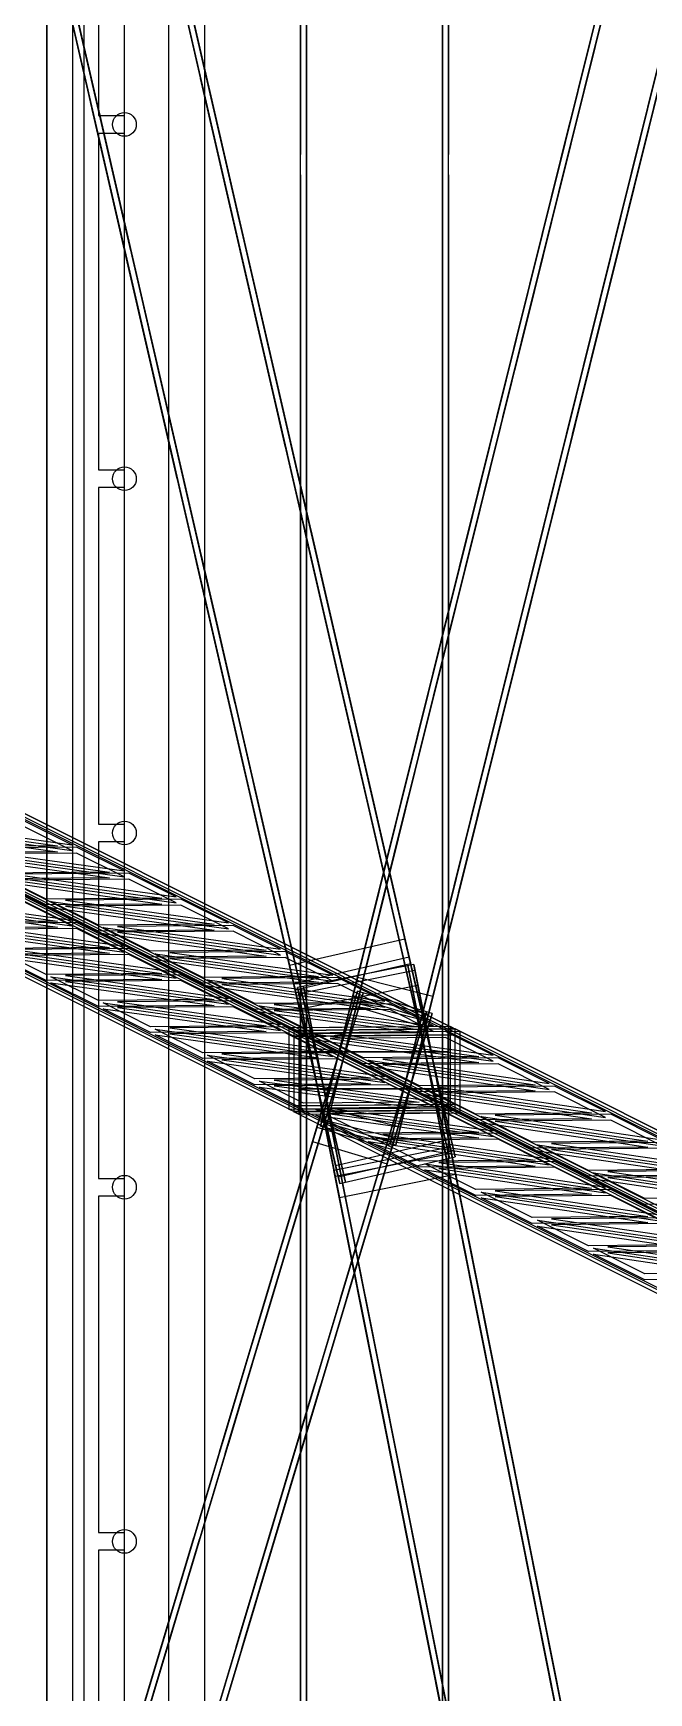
# Model space of a CAD drawing. Header units: millimetres. Extents: x -52000 to 48850, y -48850 to 51750.
# Drawn here: x 13753 to 15416, y -9019 to -4537 of the extents above; entities that cross this region are included whole.
import ezdxf

# ---------------------------------------------------------------- set-up
doc = ezdxf.new("R2010")
doc.units = ezdxf.units.MM
doc.layers.add('D-STR-DECK', color=7, linetype='Continuous', lineweight=25)
doc.layers.add('D-STR-STRC', color=7, linetype='Continuous', lineweight=25)

msp = doc.modelspace()

# ---------------------------------------------------------------- linework, layer by layer
at = {"layer": 'D-STR-DECK'}
for points in [[(-11480, -14000), (11480, -14000), (14000, -11480), (14000, 11480), (11480, 14000), (-11480, 14000), (-14000, 11480), (-14000, -11480)], [(14120, -11617.8), (14120, 11617.8), (14216, 11617.8), (14216, -11617.8)], [(14000, -11480), (14000, 11480), (13790, 11307.8), (13790, -11307.8)], [(14000, -11480), (14000, 11480), (13860, 11480), (13860, -11480)], [(14000, -11480), (14000, 11480), (13890, 11480), (13890, -11480)], [(14000, -11480), (14000, 11480), (13890, 11480), (13890, -11480)], [(9300, -11307.8), (13790, -11307.8), (13790, 11307.8), (9300, 11307.8)], [(14000, -4759.4), (14000, -3850.6), (13930, -3850.6), (13930, -4759.4)], [(14000, -5716.1), (14000, -4807.3), (13930, -4807.3), (13930, -5716.1)], [(14000, -6672.8), (14000, -5763.9), (13930, -5763.9), (13930, -6672.8)], [(14000, -7629.4), (14000, -6720.6), (13930, -6720.6), (13930, -7629.4)], [(14000, -8586.1), (14000, -7677.2), (13930, -7677.2), (13930, -8586.1)], [(14000, -9542.8), (14000, -8633.9), (13930, -8633.9), (13930, -9542.8)]]:
    msp.add_lwpolyline(points, close=True, dxfattribs=at)
for centre in [(14000, -4783.3), (14000, -5740), (14000, -6696.7), (14000, -7653.3), (14000, -8610)]:
    msp.add_circle(centre, 32, dxfattribs=at)
at = {"layer": 'D-STR-STRC'}
for points in [[(14475.3, -14675.3), (14475.3, 14675.3)], [(14875.3, -14675.3), (14875.3, 14675.3)], [(14769.1, -7031.9), (13077.6, 305.8)], [(14772.9, -7048.8), (13081.5, 288.9)], [(14457.2, -7103.8), (12765.8, 233.9)], [(14461.1, -7120.7), (12769.7, 217)], [(16437.7, 184.7), (14613.1, -7152.9)], [(16441.9, 201.5), (14617.3, -7136.2)], [(16645.7, 150.8), (14821.1, -7186.8)], [(16641.5, 134), (14816.9, -7203.6)], [(16358.5, -134), (14533.8, -7471.7)], [(16354.3, -150.8), (14529.6, -7488.5)], [(14889.6, -7554.7), (13198.1, -217)], [(16558.1, -201.5), (14733.4, -7539.2)], [(16562.3, -184.7), (14737.6, -7522.4)], [(14893.5, -7571.6), (13202, -233.9)], [(14577.7, -7626.6), (12886.3, -288.9)], [(14581.6, -7643.4), (12890.2, -305.8)], [(14457.2, -7229.7), (12765.8, -6384)], [(14477, -7229.6), (12785.6, -6383.9)], [(14873.7, -7226.2), (13182.3, -6380.5)], [(14893.5, -7226.1), (13202.1, -6380.4)], [(14457.2, -7449.3), (12765.8, -6603.6)], [(14477, -7449.1), (12785.6, -6603.4)], [(14873.7, -7445.8), (13182.3, -6600.1)], [(14893.5, -7445.6), (13202.1, -6599.9)], [(14769.1, -7031.9), (14757.8, -6983.1)], [(14457.2, -7103.8), (14446, -7054.9)], [(16606.2, -16213.9), (14781.5, -7051.6)], [(14792.9, -7108.8), (14781.5, -7051.6)], [(16609.3, -16229.8), (14784.7, -7067.5)], [(14629.7, -7124.3), (12938.2, -12770.6)], [(16292.3, -16276.4), (14467.7, -7114.1)], [(14479.1, -7171.3), (14467.7, -7114.1)], [(14629.4, -7087.4), (14617.3, -7136.2)], [(14629.7, -7124.3), (14617.8, -7163.9)], [(14624.4, -7141.8), (12933, -12788)], [(16295.5, -16292.3), (14470.8, -7130)], [(14833.2, -7138.1), (14821.1, -7186.8)], [(14825.6, -7202), (13134.2, -12848.3)], [(14830.8, -7184.6), (13139.4, -12830.8)], [(14830.8, -7184.6), (14819, -7224.1)], [(14457.2, -7229.7), (14444.3, -7223.3)], [(16282.1, -8142.4), (14457.5, -7230.1)], [(14471.3, -7237), (14457.5, -7230.1)], [(16301.9, -8142.2), (14477.3, -7229.9)], [(16698.1, -8138.3), (14873.4, -7226)], [(14893.5, -7226.1), (14880.6, -7219.6)], [(16717.9, -8138.1), (14893.2, -7225.8)], [(14907.1, -7232.7), (14893.2, -7225.8)], [(14475.3, -7387.7), (14475.3, -7287.7)], [(14875.3, -7387.7), (14875.3, -7287.7)], [(14541.8, -7439.7), (14529.6, -7488.5)], [(14893.5, -7445.6), (14880.6, -7439.2)], [(14525.1, -7473.3), (12833.7, -13119.6)], [(14457.2, -7449.3), (14444.3, -7442.8)], [(16282.1, -8361.9), (14457.5, -7449.5)], [(14471.3, -7456.5), (14457.5, -7449.5)], [(16301.9, -8361.7), (14477.3, -7449.3)], [(16698.1, -8357.8), (14873.4, -7445.5)], [(16717.9, -8357.6), (14893.2, -7445.3)], [(14907.1, -7452.2), (14893.2, -7445.3)], [(14519.9, -7490.8), (12828.5, -13137)], [(14519.9, -7490.8), (14508, -7530.3)], [(14745.6, -7490.4), (14733.4, -7539.2)], [(14893.5, -7571.6), (14882.2, -7522.7)], [(14721, -7551), (13029.6, -13197.3)], [(14726.3, -7533.6), (13034.9, -13179.8)], [(14721, -7551), (14709.2, -7590.6)], [(16704.5, -16707.7), (14879.8, -7545.4)], [(16707.7, -16723.6), (14883, -7561.3)], [(14894.4, -7618.5), (14883, -7561.3)], [(16390.7, -16770.2), (14566, -7607.9)], [(14581.6, -7643.4), (14570.4, -7594.6)], [(16393.8, -16786.1), (14569.2, -7623.8)], [(14580.6, -7681), (14569.2, -7623.8)]]:
    msp.add_lwpolyline(points, dxfattribs=at)
for points in [[(14491.3, -14675.3), (14491.3, -14675.3), (14491.3, 14675.3), (14491.3, 14675.3)], [(14859.3, -14675.3), (14859.3, -14675.3), (14859.3, 14675.3), (14859.3, 14675.3)], [(14877.9, -7575.2), (14753.5, -7035.5), (13062, 302.2), (13186.4, -237.5)], [(14893.5, -7571.6), (14769.1, -7031.9), (13077.6, 305.8), (13202, -233.9)], [(14581.6, -7643.4), (14457.2, -7103.8), (12765.8, 233.9), (12890.2, -305.8)], [(14597.2, -7639.8), (14472.8, -7100.2), (12781.4, 237.5), (12905.8, -302.2)], [(16441.9, 201.5), (16354.3, -150.8), (14529.6, -7488.5), (14617.3, -7136.2)], [(16457.4, 197.6), (16369.8, -154.7), (14545.2, -7492.4), (14632.8, -7140)], [(16630.2, 154.7), (16542.6, -197.6), (14717.9, -7535.3), (14805.5, -7183)], [(16645.7, 150.8), (16558.1, -201.5), (14733.4, -7539.2), (14821.1, -7186.8)], [(14475.3, -4864.3), (14475.3, -4864.3), (14475.3, -2473.4), (14475.3, -2473.4)], [(14491.3, -4864.3), (14491.3, -4864.3), (14491.3, -2473.4), (14491.3, -2473.4)], [(14859.3, -4864.3), (14859.3, -4864.3), (14859.3, -2473.4), (14859.3, -2473.4)], [(14875.3, -4864.3), (14875.3, -4864.3), (14875.3, -2473.4), (14875.3, -2473.4)], [(14294.4, -5044.2), (14194.3, -4609.9), (14064.6, -4047.3)], [(14298.1, -5060.1), (14168.4, -4497.5), (14068.3, -4063.2)], [(14310, -5040.6), (14209.9, -4606.3), (14080.2, -4043.7)], [(14313.7, -5056.5), (14184, -4493.9), (14083.9, -4059.6)], [(13998.2, -5112.4), (13898.1, -4678.2), (13768.4, -4115.6)], [(14013.8, -5108.9), (13913.7, -4674.6), (13784, -4112)], [(14001.9, -5128.4), (13872.2, -4565.8), (13772.1, -4131.5)], [(14017.5, -5124.8), (13887.8, -4562.2), (13787.7, -4127.9)], [(15356.5, -4163.5), (15294.9, -4411), (15155, -4973.7)], [(15360.4, -4147.7), (15220.5, -4710.4), (15158.9, -4957.9)], [(15372, -4167.4), (15310.5, -4414.9), (15170.5, -4977.5)], [(15375.9, -4151.6), (15236, -4714.3), (15174.5, -4961.7)], [(15544.7, -4210.3), (15483.2, -4457.8), (15343.3, -5020.5)], [(15548.7, -4194.6), (15408.7, -4757.2), (15347.2, -5004.7)], [(15564.2, -4198.4), (15424.3, -4761.1), (15362.7, -5008.6)], [(15560.3, -4214.2), (15498.7, -4461.7), (15358.8, -5024.4)], [(14435.4, -5655.6), (14335.3, -5221.4), (14205.6, -4658.8)], [(14451, -5652), (14350.9, -5217.8), (14221.2, -4655.2)], [(14439.1, -5671.6), (14309.4, -5109), (14209.3, -4674.7)], [(14454.7, -5668), (14325, -5105.4), (14224.9, -4671.1)], [(14139.2, -5723.9), (14039.1, -5289.7), (13909.4, -4727)], [(14142.8, -5739.9), (14013.1, -5177.3), (13913, -4743)], [(14154.8, -5720.3), (14054.7, -5286.1), (13925, -4723.4)], [(14158.4, -5736.3), (14028.7, -5173.7), (13928.6, -4739.4)], [(15204.4, -4775), (15142.9, -5022.5), (15002.9, -5585.2)], [(15208.3, -4759.2), (15068.4, -5321.9), (15006.9, -5569.4)], [(15219.9, -4778.9), (15158.4, -5026.3), (15018.5, -5589)], [(15223.9, -4763.1), (15083.9, -5325.8), (15022.4, -5573.2)], [(15392.7, -4821.8), (15331.1, -5069.3), (15191.2, -5632)], [(15396.6, -4806), (15256.7, -5368.7), (15195.1, -5616.2)], [(15408.2, -4825.7), (15346.7, -5073.1), (15206.7, -5635.8)], [(15412.1, -4809.9), (15272.2, -5372.6), (15210.7, -5620)], [(14475.3, -7287.7), (14475.3, -7287.7), (14475.3, -4919.3), (14475.3, -4919.3)], [(14491.3, -7287.7), (14491.3, -7287.7), (14491.3, -4919.3), (14491.3, -4919.3)], [(14859.3, -7287.7), (14859.3, -7287.7), (14859.3, -4919.3), (14859.3, -4919.3)], [(14875.3, -7287.7), (14875.3, -7287.7), (14875.3, -4919.3), (14875.3, -4919.3)], [(14576.3, -6267.1), (14476.2, -5832.9), (14346.6, -5270.2)], [(14580, -6283.1), (14450.3, -5720.4), (14350.2, -5286.2)], [(14591.9, -6263.5), (14491.8, -5829.3), (14362.1, -5266.6)], [(14595.6, -6279.5), (14465.9, -5716.8), (14365.8, -5282.6)], [(14280.1, -6335.4), (14180, -5901.1), (14050.3, -5338.5)], [(14283.8, -6351.4), (14154.1, -5788.7), (14054, -5354.5)], [(14295.7, -6331.8), (14195.6, -5897.5), (14065.9, -5334.9)], [(14299.4, -6347.8), (14169.7, -5785.1), (14069.6, -5350.9)], [(15056.3, -5370.7), (14916.4, -5933.4), (14854.8, -6180.8)], [(15071.8, -5374.5), (14931.9, -5937.2), (14870.3, -6184.7)], [(15052.4, -5386.5), (14990.8, -5633.9), (14850.9, -6196.6)], [(15067.9, -5390.3), (15006.3, -5637.8), (14866.4, -6200.5)], [(15244.5, -5417.5), (15104.6, -5980.2), (15043.1, -6227.6)], [(15260.1, -5421.4), (15120.2, -5984), (15058.6, -6231.5)], [(15240.6, -5433.3), (15179.1, -5680.8), (15039.2, -6243.4)], [(15256.1, -5437.2), (15194.6, -5684.6), (15054.7, -6247.3)], [(14717.3, -6878.6), (14617.2, -6444.3), (14487.5, -5881.7)], [(14721, -6894.5), (14591.3, -6331.9), (14491.2, -5897.7)], [(14732.9, -6875), (14632.8, -6440.7), (14503.1, -5878.1)], [(14736.6, -6890.9), (14606.9, -6328.3), (14506.8, -5894.1)], [(14421.1, -6946.9), (14321, -6512.6), (14191.3, -5950)], [(14436.7, -6943.3), (14336.6, -6509), (14206.9, -5946.4)], [(14424.7, -6962.8), (14295.1, -6400.2), (14195, -5965.9)], [(14440.3, -6959.2), (14310.6, -6396.6), (14210.5, -5962.4)], [(14900.3, -5997.9), (14838.8, -6245.4), (14698.8, -6808.1)], [(14904.2, -5982.2), (14764.3, -6544.8), (14702.8, -6792.3)], [(14915.8, -6001.8), (14854.3, -6249.3), (14714.4, -6812)], [(14919.8, -5986), (14779.8, -6548.7), (14718.3, -6796.2)], [(15088.6, -6044.8), (15027, -6292.2), (14887.1, -6854.9)], [(15092.5, -6029), (14952.6, -6591.7), (14891, -6839.1)], [(15104.1, -6048.6), (15042.6, -6296.1), (14902.6, -6858.8)], [(15108, -6032.8), (14968.1, -6595.5), (14906.6, -6843)], [(14893.5, -7226.1), (14457.2, -7229.7), (12765.8, -6384), (13202.1, -6380.4)], [(14893.5, -7242), (14457.2, -7245.7), (12765.8, -6400), (13202.1, -6396.3)], [(14850.1, -7454.6), (14750, -7020.4), (14628.5, -6493.2)], [(14865.7, -7451), (14765.6, -7016.8), (14644, -6489.6)], [(14853.8, -7470.6), (14732.2, -6943.4), (14632.1, -6509.1)], [(14869.4, -7467), (14747.8, -6939.8), (14647.7, -6505.5)], [(14893.5, -7429.6), (14457.2, -7433.3), (12765.8, -6587.6), (13202.1, -6583.9)], [(14553.9, -7522.9), (14453.8, -7088.7), (14332.2, -6561.5)], [(14557.5, -7538.9), (14436, -7011.7), (14335.9, -6577.4)], [(14569.4, -7519.3), (14469.3, -7085.1), (14347.8, -6557.9)], [(14573.1, -7535.3), (14451.6, -7008.1), (14351.5, -6573.8)], [(14893.5, -7445.6), (14457.2, -7449.3), (12765.8, -6603.6), (13202.1, -6599.9)], [(14748.2, -6609.4), (14686.7, -6856.9), (14555.6, -7384.2)], [(14752.2, -6593.6), (14621, -7120.9), (14559.5, -7368.4)], [(14763.8, -6613.3), (14702.2, -6860.8), (14571.1, -7388.1)], [(14767.7, -6597.5), (14636.6, -7124.8), (14575, -7372.3)], [(13819, -6731.7), (13506.6, -6734.3), (13378.6, -6670.3)], [(13857.9, -6728.4), (13729.8, -6664.4), (13417.4, -6667)], [(14936.5, -6656.2), (14875, -6903.7), (14743.8, -7431)], [(14940.4, -6640.4), (14809.3, -7167.8), (14747.8, -7415.2)], [(14952, -6660.1), (14890.5, -6907.6), (14759.4, -7434.9)], [(14956, -6644.3), (14824.8, -7171.6), (14763.3, -7419.1)], [(13819, -6747.6), (13506.6, -6750.3), (13378.6, -6686.2)], [(13857.9, -6744.4), (13729.8, -6680.3), (13417.4, -6683)], [(13960, -6802.2), (13647.6, -6804.8), (13519.5, -6740.7)], [(13960, -6818.1), (13647.6, -6820.8), (13519.5, -6756.7)], [(13998.8, -6798.9), (13870.7, -6734.8), (13558.3, -6737.5)], [(13998.8, -6814.8), (13870.7, -6750.8), (13558.3, -6753.4)], [(14100.9, -6872.6), (13788.5, -6875.3), (13660.5, -6811.2)], [(14139.8, -6869.4), (14011.7, -6805.3), (13699.3, -6807.9)], [(14100.9, -6888.6), (13788.5, -6891.2), (13660.5, -6827.2)], [(14139.8, -6885.3), (14011.7, -6821.3), (13699.3, -6823.9)], [(13819, -6935.2), (13506.6, -6937.9), (13378.6, -6873.8)], [(13819, -6951.2), (13506.6, -6953.8), (13378.6, -6889.8)], [(13857.9, -6932), (13729.8, -6867.9), (13417.4, -6870.6)], [(13857.9, -6947.9), (13729.8, -6883.9), (13417.4, -6886.5)], [(14241.9, -6943.1), (13929.5, -6945.7), (13801.4, -6881.7)], [(14241.9, -6959.1), (13929.5, -6961.7), (13801.4, -6897.7)], [(14280.7, -6939.8), (14152.6, -6875.8), (13840.3, -6878.4)], [(14280.7, -6955.8), (14152.6, -6891.8), (13840.3, -6894.4)], [(13960, -7005.7), (13647.6, -7008.4), (13519.5, -6944.3)], [(13998.8, -7002.4), (13870.7, -6938.4), (13558.3, -6941)], [(14421.7, -7010.3), (14293.6, -6946.3), (13981.2, -6948.9)], [(13960, -7021.7), (13647.6, -7024.3), (13519.5, -6960.3)], [(13998.8, -7018.4), (13870.7, -6954.4), (13558.3, -6957)], [(14382.8, -7013.6), (14070.5, -7016.2), (13942.4, -6952.2)], [(14382.8, -7029.5), (14070.5, -7032.2), (13942.4, -6968.1)], [(14421.7, -7026.3), (14293.6, -6962.2), (13981.2, -6964.9)], [(14570.4, -7594.6), (14882.2, -7522.7), (14757.8, -6983.1), (14446, -7054.9)], [(14100.9, -7076.2), (13788.5, -7078.8), (13660.5, -7014.8)], [(14100.9, -7092.2), (13788.5, -7094.8), (13660.5, -7030.8)], [(14139.8, -7072.9), (14011.7, -7008.9), (13699.3, -7011.5)], [(14139.8, -7088.9), (14011.7, -7024.9), (13699.3, -7027.5)], [(14523.8, -7084.1), (14211.4, -7086.7), (14083.3, -7022.7)], [(14562.6, -7080.8), (14434.5, -7016.7), (14122.2, -7019.4)], [(14562.6, -7096.7), (14434.5, -7032.7), (14122.2, -7035.3)], [(14461.1, -7120.7), (14772.9, -7048.8), (14769.1, -7031.9), (14457.2, -7103.8)], [(14581.6, -7643.4), (14893.5, -7571.6), (14769.1, -7031.9), (14457.2, -7103.8)], [(14280.7, -7143.4), (14152.6, -7079.4), (13840.3, -7082)], [(14523.8, -7100), (14211.4, -7102.7), (14083.3, -7038.6)], [(14470.8, -7130), (14784.7, -7067.5), (14781.5, -7051.6), (14467.7, -7114.1)], [(14569.2, -7623.8), (14883, -7561.3), (14781.5, -7051.6), (14467.7, -7114.1)], [(16692, -16726.7), (16590.5, -16217), (14765.8, -7054.7), (14867.3, -7564.4)], [(16707.7, -16723.6), (16606.2, -16213.9), (14781.5, -7051.6), (14883, -7561.3)], [(14629.7, -7124.3), (14519.9, -7490.8), (12828.5, -13137), (12938.2, -12770.6)], [(14241.9, -7146.7), (13929.5, -7149.3), (13801.4, -7085.3)], [(14241.9, -7162.6), (13929.5, -7165.3), (13801.4, -7101.2)], [(14280.7, -7159.4), (14152.6, -7095.3), (13840.3, -7098)], [(14664.7, -7154.5), (14352.4, -7157.2), (14224.3, -7093.1)], [(14664.7, -7170.5), (14352.4, -7173.1), (14224.3, -7109.1)], [(14703.6, -7151.3), (14575.5, -7087.2), (14263.1, -7089.9)], [(14703.6, -7167.2), (14575.5, -7103.2), (14263.1, -7105.8)], [(16393.8, -16786.1), (16292.3, -16276.4), (14467.7, -7114.1), (14569.2, -7623.8)], [(14580.6, -7681), (14894.4, -7618.5), (14792.9, -7108.8), (14479.1, -7171.3)], [(16409.5, -16783), (16308, -16273.3), (14483.4, -7110.9), (14584.9, -7620.7)], [(14830.8, -7184.6), (14629.7, -7124.3), (14519.9, -7490.8), (14721, -7551)], [(14833.2, -7138.1), (14629.4, -7087.4), (14541.8, -7439.7), (14745.6, -7490.4)], [(14830.8, -7184.6), (14629.7, -7124.3), (14624.4, -7141.8), (14825.6, -7202)], [(14645, -7128.9), (14535.2, -7495.3), (12843.8, -13141.6), (12953.6, -12775.2)], [(14382.8, -7217.1), (14070.5, -7219.8), (13942.4, -7155.7)], [(14421.7, -7213.9), (14293.6, -7149.8), (13981.2, -7152.5)], [(14421.7, -7229.8), (14293.6, -7165.8), (13981.2, -7168.4)], [(14796.3, -7220.3), (14484, -7223), (14365.2, -7163.6)], [(14835.2, -7217.1), (14716.4, -7157.7), (14404.1, -7160.3)], [(14819, -7224.1), (14617.8, -7163.9), (14508, -7530.3), (14709.2, -7590.6)], [(14821.1, -7186.8), (14617.3, -7136.2), (14529.6, -7488.5), (14733.4, -7539.2)], [(14821.1, -7186.8), (14617.3, -7136.2), (14613.1, -7152.9), (14816.9, -7203.6)], [(15002.8, -8244.5), (14921.1, -7834.3), (14788.7, -7169.5)], [(15018.5, -8241.4), (14936.8, -7831.2), (14804.4, -7166.4)], [(14815.5, -7180), (14705.7, -7546.4), (13014.3, -13192.7), (13124.1, -12826.2)], [(14830.8, -7184.6), (14721, -7551), (13029.6, -13197.3), (13139.4, -12830.8)], [(14382.8, -7233.1), (14070.5, -7235.7), (13942.4, -7171.7)], [(14796.3, -7236.3), (14484, -7238.9), (14365.2, -7179.6)], [(14835.2, -7233), (14716.4, -7173.7), (14404.1, -7176.3)], [(15004.8, -8254.6), (14872.4, -7589.8), (14790.7, -7179.6)], [(15020.5, -8251.5), (14888.1, -7586.7), (14806.4, -7176.5)], [(14523.8, -7287.6), (14211.4, -7290.3), (14083.3, -7226.2)], [(14523.8, -7303.6), (14211.4, -7306.2), (14083.3, -7242.2)], [(14562.6, -7284.4), (14434.5, -7220.3), (14122.2, -7222.9)], [(14562.6, -7300.3), (14434.5, -7236.3), (14122.2, -7238.9)], [(14595.6, -7238), (14518.5, -7495.4), (14398, -7897.7)], [(14602, -7216.6), (14481.5, -7618.9), (14404.4, -7876.2)], [(14610.9, -7242.6), (14533.8, -7500), (14413.3, -7902.3)], [(14617.3, -7221.2), (14496.8, -7623.5), (14419.7, -7880.8)], [(14880.6, -7439.2), (14880.6, -7219.6), (14444.3, -7223.3), (14444.3, -7442.8)], [(14893.5, -7445.6), (14893.5, -7226.1), (14457.2, -7229.7), (14457.2, -7449.3)], [(14477, -7449.1), (14477, -7229.6), (14457.2, -7229.7), (14457.2, -7449.3)], [(16717.9, -8138.1), (16282.1, -8142.4), (14457.5, -7230.1), (14893.2, -7225.8)], [(14893.2, -7445.3), (14893.2, -7225.8), (14457.5, -7230.1), (14457.5, -7449.5)], [(14477.3, -7449.3), (14477.3, -7229.9), (14457.5, -7230.1), (14457.5, -7449.5)], [(16717.9, -8154.1), (16282.1, -8158.4), (14457.5, -7246), (14893.2, -7241.8)], [(14907.1, -7452.2), (14907.1, -7232.7), (14471.3, -7237), (14471.3, -7456.5)], [(14704.6, -8303.9), (14622.9, -7893.7), (14490.5, -7228.9)], [(14706.6, -8314), (14574.2, -7649.2), (14492.6, -7239)], [(14720.3, -8300.7), (14638.6, -7890.6), (14506.2, -7225.8)], [(14722.3, -8310.8), (14589.9, -7646), (14508.2, -7235.9)], [(14957.3, -7300.8), (14645.3, -7303.8), (14517.2, -7239.7)], [(14957.3, -7316.7), (14645.3, -7319.8), (14517.2, -7255.7)], [(14995.6, -7297.2), (14867.5, -7233.1), (14555.5, -7236.2)], [(14995.6, -7313.2), (14867.5, -7249.1), (14555.5, -7252.1)], [(14893.2, -7445.3), (14893.2, -7225.8), (14873.4, -7226), (14873.4, -7445.5)], [(14893.5, -7445.6), (14893.5, -7226.1), (14873.7, -7226.2), (14873.7, -7445.8)], [(14664.7, -7358.1), (14352.4, -7360.7), (14224.3, -7296.7)], [(14703.6, -7354.8), (14575.5, -7290.8), (14263.1, -7293.4)], [(14475.3, -7287.7), (14875.3, -7287.7), (14875.3, -7287.7), (14475.3, -7287.7)], [(14781.4, -7293.7), (14704.3, -7551.1), (14583.8, -7953.4)], [(14787.9, -7272.3), (14667.3, -7674.5), (14590.2, -7931.9)], [(14796.8, -7298.3), (14719.7, -7555.7), (14599.1, -7958)], [(14803.2, -7276.8), (14682.7, -7679.1), (14605.6, -7936.5)], [(15147.7, -7373.2), (15009.5, -7304.1), (14697.5, -7307.2)], [(14664.7, -7374.1), (14352.4, -7376.7), (14224.3, -7312.7)], [(14703.6, -7370.8), (14575.5, -7306.8), (14263.1, -7309.4)], [(15109.3, -7376.8), (14797.4, -7379.8), (14659.2, -7310.7)], [(15109.3, -7392.7), (14797.4, -7395.8), (14659.2, -7326.7)], [(15147.7, -7389.2), (15009.5, -7320.1), (14697.5, -7323.1)], [(14796.3, -7423.9), (14484, -7426.5), (14365.2, -7367.2)], [(14796.3, -7439.9), (14484, -7442.5), (14365.2, -7383.1)], [(14835.2, -7420.6), (14716.4, -7361.3), (14404.1, -7363.9)], [(14835.2, -7436.6), (14716.4, -7377.2), (14404.1, -7379.9)], [(14475.3, -9756.1), (14475.3, -9756.1), (14475.3, -7387.7), (14475.3, -7387.7)], [(14475.3, -7387.7), (14875.3, -7387.7), (14875.3, -7387.7), (14475.3, -7387.7)], [(14491.3, -9756.1), (14491.3, -9756.1), (14491.3, -7387.7), (14491.3, -7387.7)], [(15261.4, -7452.8), (14949.4, -7455.9), (14811.2, -7386.8)], [(15299.7, -7449.3), (15161.5, -7380.2), (14849.6, -7383.2)], [(14859.3, -9756.1), (14859.3, -9756.1), (14859.3, -7387.7), (14859.3, -7387.7)], [(14875.3, -9756.1), (14875.3, -9756.1), (14875.3, -7387.7), (14875.3, -7387.7)], [(16717.9, -8341.6), (16282.1, -8345.9), (14457.5, -7433.6), (14893.2, -7429.3)], [(14995.6, -7500.7), (14867.5, -7436.6), (14555.5, -7439.7)], [(15261.4, -7468.8), (14949.4, -7471.8), (14811.2, -7402.7)], [(15299.7, -7465.2), (15161.5, -7396.1), (14849.6, -7399.2)], [(16717.9, -8357.6), (16282.1, -8361.9), (14457.5, -7449.5), (14893.2, -7445.3)], [(14957.3, -7504.3), (14645.3, -7507.3), (14517.2, -7443.2)], [(14957.3, -7520.2), (14645.3, -7523.3), (14517.2, -7459.2)], [(14726.3, -7533.6), (14525.1, -7473.3), (14519.9, -7490.8), (14721, -7551)], [(14737.6, -7522.4), (14533.8, -7471.7), (14529.6, -7488.5), (14733.4, -7539.2)], [(14995.6, -7516.7), (14867.5, -7452.6), (14555.5, -7455.6)], [(15413.4, -7528.8), (15101.5, -7531.9), (14963.3, -7462.8)], [(15413.4, -7544.8), (15101.5, -7547.9), (14963.3, -7478.8)], [(15451.8, -7525.3), (15313.6, -7456.2), (15001.6, -7459.2)], [(15451.8, -7541.2), (15313.6, -7472.1), (15001.6, -7475.2)], [(15109.3, -7580.3), (14797.4, -7583.3), (14659.2, -7514.2)], [(15147.7, -7576.7), (15009.5, -7507.6), (14697.5, -7510.7)], [(15147.7, -7592.7), (15009.5, -7523.6), (14697.5, -7526.6)], [(14569.2, -7623.8), (14883, -7561.3), (14879.8, -7545.4), (14566, -7607.9)], [(14581.6, -7643.4), (14893.5, -7571.6), (14889.6, -7554.7), (14577.7, -7626.6)], [(15109.3, -7596.2), (14797.4, -7599.3), (14659.2, -7530.2)], [(15565.5, -7604.9), (15253.5, -7607.9), (15115.4, -7538.8)], [(15565.5, -7620.8), (15253.5, -7623.9), (15115.4, -7554.8)], [(15603.8, -7601.3), (15465.6, -7532.2), (15153.7, -7535.3)], [(15603.8, -7617.3), (15465.6, -7548.2), (15153.7, -7551.2)], [(15261.4, -7656.3), (14949.4, -7659.4), (14811.2, -7590.3)], [(15261.4, -7672.3), (14949.4, -7675.3), (14811.2, -7606.2)], [(15299.7, -7652.8), (15161.5, -7583.7), (14849.6, -7586.7)], [(15299.7, -7668.7), (15161.5, -7599.6), (14849.6, -7602.7)], [(15717.6, -7680.9), (15405.6, -7683.9), (15267.4, -7614.9)], [(15755.9, -7677.3), (15617.7, -7608.2), (15305.7, -7611.3)], [(14469.7, -7658.4), (14340.6, -8089.4), (14263.5, -8346.8)], [(14485, -7663), (14355.9, -8094), (14278.8, -8351.4)], [(15451.8, -7728.8), (15313.6, -7659.7), (15001.6, -7662.7)], [(15717.6, -7696.9), (15405.6, -7699.9), (15267.4, -7630.8)], [(15755.9, -7693.3), (15617.7, -7624.2), (15305.7, -7627.3)], [(14463.2, -7679.9), (14386.1, -7937.3), (14257, -8368.2)], [(14478.6, -7684.5), (14401.5, -7941.9), (14272.3, -8372.8)], [(15413.4, -7732.3), (15101.5, -7735.4), (14963.3, -7666.3)], [(15413.4, -7748.3), (15101.5, -7751.4), (14963.3, -7682.3)], [(15451.8, -7744.7), (15313.6, -7675.6), (15001.6, -7678.7)], [(14649.1, -7735.6), (14572, -7992.9), (14442.9, -8423.9)], [(14655.5, -7714.1), (14526.4, -8145.1), (14449.3, -8402.4)], [(14664.4, -7740.1), (14587.3, -7997.5), (14458.2, -8428.5)], [(14670.8, -7718.7), (14541.7, -8149.7), (14464.6, -8407)], [(15565.5, -7808.4), (15253.5, -7811.4), (15115.4, -7742.3)], [(15603.8, -7804.8), (15465.6, -7735.7), (15153.7, -7738.8)], [(15603.8, -7820.8), (15465.6, -7751.7), (15153.7, -7754.7)], [(15565.5, -7824.3), (15253.5, -7827.4), (15115.4, -7758.3)], [(15717.6, -7884.4), (15405.6, -7887.4), (15267.4, -7818.4)], [(15717.6, -7900.4), (15405.6, -7903.4), (15267.4, -7834.3)], [(15755.9, -7880.8), (15617.7, -7811.7), (15305.7, -7814.8)], [(15755.9, -7896.8), (15617.7, -7827.7), (15305.7, -7830.8)], [(15154.8, -9008), (15073.1, -8597.9), (14932.5, -7891.6)], [(15156.8, -9018.1), (15016.2, -8311.8), (14934.5, -7901.7)], [(15170.5, -9004.9), (15088.8, -8594.7), (14948.2, -7888.4)], [(15172.5, -9015), (15031.9, -8308.7), (14950.2, -7898.5)], [(14856.7, -9067.4), (14775, -8657.2), (14634.3, -7950.9)], [(14858.7, -9077.5), (14718, -8371.2), (14636.3, -7961)], [(14872.4, -9064.3), (14790.7, -8654.1), (14650, -7947.8)], [(14874.4, -9074.4), (14733.7, -8368.1), (14652, -7957.9)], [(14322.3, -8150.4), (14245.2, -8407.8), (14116.1, -8838.7)], [(14328.7, -8128.9), (14199.6, -8559.9), (14122.5, -8817.3)], [(14337.6, -8155), (14260.5, -8412.4), (14131.4, -8843.3)], [(14344, -8133.5), (14214.9, -8564.5), (14137.8, -8821.9)], [(14514.5, -8184.6), (14385.4, -8615.6), (14308.3, -8873)], [(14529.9, -8189.2), (14400.8, -8620.2), (14323.7, -8877.5)], [(14508.1, -8206.1), (14431, -8463.5), (14301.9, -8894.4)], [(14523.4, -8210.7), (14446.3, -8468), (14317.2, -8899)], [(14187.7, -8599.5), (14058.6, -9030.4), (13981.5, -9287.8)], [(14203.1, -8604.1), (14074, -9035), (13996.9, -9292.4)], [(14181.3, -8620.9), (14104.2, -8878.3), (13975.1, -9309.3)], [(14196.6, -8625.5), (14119.5, -8882.9), (13990.4, -9313.9)], [(14367.2, -8676.6), (14290.1, -8934), (14161, -9364.9)], [(14373.6, -8655.1), (14244.5, -9086.1), (14167.4, -9343.5)], [(14382.5, -8681.2), (14305.4, -8938.6), (14176.3, -9369.5)], [(14388.9, -8659.7), (14259.8, -9090.7), (14182.7, -9348.1)], [(15306.9, -9771.6), (15225.2, -9361.4), (15084.5, -8655.1)], [(15308.9, -9781.6), (15168.2, -9075.3), (15086.5, -8665.2)], [(15322.6, -9768.4), (15240.9, -9358.3), (15100.2, -8652)], [(15324.6, -9778.5), (15183.9, -9072.2), (15102.2, -8662.1)], [(15008.7, -9830.9), (14927, -9420.8), (14786.4, -8714.5)], [(15010.7, -9841), (14870.1, -9134.7), (14788.4, -8724.6)], [(15024.4, -9827.8), (14942.7, -9417.6), (14802.1, -8711.4)], [(15026.4, -9837.9), (14885.8, -9131.6), (14804.1, -8721.4)]]:
    msp.add_lwpolyline(points, close=True, dxfattribs=at)

doc.saveas('drawing.dxf')
